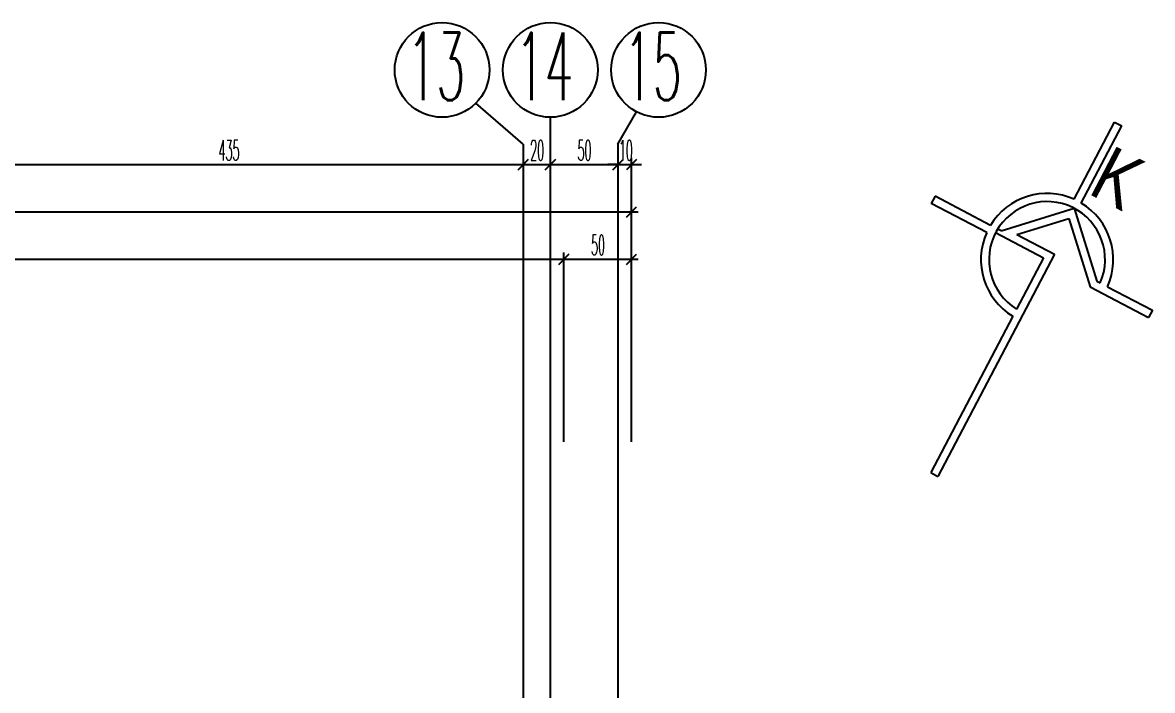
# Model space of a CAD drawing. Extents: x 78 to 306, y -397 to 18.
# Drawn here: x 271.4371 to 271.6042, y -396.4363 to -396.3376 of the extents above; entities that cross this region are included whole.
import ezdxf

# ---------------------------------------------------------------- set-up
doc = ezdxf.new("R2010")
doc.units = 0
doc.header["$LTSCALE"] = 0.5
doc.header["$MEASUREMENT"] = 0
doc.linetypes.add('DASHDOT2', pattern=[0.5, 0.25, -0.125, 0, -0.125])
doc.layers.get('0').update_dxf_attribs({"linetype": 'CONTINUOUS'})
for name, color, linetype in [('AKS', 5, 'DASHDOT2'), ('KAPI', 1, 'CONTINUOUS'), ('KOLON', 4, 'CONTINUOUS'), ('MERDIVEN', 3, 'CONTINUOUS'), ('OLCU', 31, 'CONTINUOUS'), ('TEFRIS', 11, 'CONTINUOUS')]:
    doc.layers.add(name, color=color, linetype=linetype)
doc.styles.add('MİMARİ YAZI', font='arial.ttf')
doc.styles.add('OLCU', font='romans.shx', dxfattribs={"width": 0.6, "height": 0.125})
doc.styles.add('OLCUIC', font='ROMANS.SHX', dxfattribs={"width": 0.4, "height": 0.15})

msp = doc.modelspace()

# ---------------------------------------------------------------- linework, layer by layer
at = {"color": 0, "linetype": 'ByBlock'}
for p, q in [((271.5118939419348, -396.3578098737721), (271.5103939419349, -396.3593098737721)), ((271.5103939419349, -396.3593098737721), (271.5118939419348, -396.3578098737721)), ((271.5158939419348, -396.3578098737721), (271.5143939419349, -396.3593098737721)), ((271.5143939419349, -396.3593098737721), (271.5158939419348, -396.3578098737721)), ((271.5243939419349, -396.3593098737721), (271.5258939419348, -396.3578098737721)), ((271.5243939419349, -396.3593098737721), (271.5258939419348, -396.3578098737721)), ((271.5278939419348, -396.3578098737721), (271.5263939419349, -396.3593098737721)), ((271.5263939419349, -396.3663098737721), (271.5278939419348, -396.3648098737721)), ((271.516393941935, -396.3733098737721), (271.517893941935, -396.3718098737721)), ((271.5178939419349, -396.3718098737721), (271.5163939419348, -396.3733098737721)), ((271.5263939419348, -396.3733098737721), (271.5278939419348, -396.3718098737721))]:
    msp.add_line(p, q, dxfattribs=at)
at = {"layer": 'AKS'}
for p, q in [((271.5111439419348, -396.3555598737721), (271.5041364952972, -396.3494664419133)), ((271.5151439419349, -396.3515598737721), (271.5151439419349, -396.8395598737721)), ((271.5251439419349, -396.3555598737721), (271.5278885354974, -396.3507568350377)), ((271.5111439419348, -396.3555598737721), (271.5111439419348, -396.8355598737721)), ((271.5251439419349, -396.3555598737721), (271.5251439419349, -396.8355598737721))]:
    msp.add_line(p, q, dxfattribs=at)
at = {"layer": 'MERDIVEN', "ltscale": 1.5}
for p, q in [((271.5925820575662, -396.3636871924032), (271.5985698271172, -396.3522730165831)), ((271.5985698271172, -396.3522730165831), (271.5996302732635, -396.3528293166827)), ((271.5936425037125, -396.3642434925028), (271.5996302732635, -396.3528293166827)), ((271.5720200740817, -396.3632475892898), (271.5714637739821, -396.3643080354361)), ((271.5802114268096, -396.3675446960822), (271.5720200740817, -396.3632475892898)), ((271.5796551267101, -396.3686051422285), (271.5714637739821, -396.3643080354361)), ((271.5817858498966, -396.3683706236628), (271.5925645031085, -396.3650095424668)), ((271.5925645031085, -396.3650095424668), (271.5959255843044, -396.3757881956786)), ((271.5840939203418, -396.3689052777851), (271.5917777759628, -396.3665092397891)), ((271.5917777759628, -396.3665092397891), (271.5949300330289, -396.3766182147789)), ((271.5809774767737, -396.3686226966862), (271.5880473439776, -396.3723314826941)), ((271.5817858498966, -396.3683706236628), (271.581274144987, -396.368102188068)), ((271.5840939203418, -396.3689052777851), (271.5896640902235, -396.3718273366474)), ((271.5896640902235, -396.3718273366474), (271.5724350586725, -396.4046701495944)), ((271.5880473439776, -396.3723314826941), (271.5840701223748, -396.3799130548076)), ((271.5949300330289, -396.3766182147789), (271.6035958012295, -396.3811641954774)), ((271.5959255843044, -396.3757881956786), (271.5964372892141, -396.3760566312735)), ((271.5975000073914, -396.3766141232593), (271.6041521013291, -396.3801037493311)), ((271.6041521013291, -396.3801037493311), (271.6035958012295, -396.3811641954774)), ((271.583512630389, -396.380975772985), (271.5713746125261, -396.4041138494948)), ((271.5713746125261, -396.4041138494948), (271.5724350586725, -396.4046701495944))]:
    msp.add_line(p, q, dxfattribs=at)
for radius, start, end in [(0.00977987146752116, 65.82892631147934, 148.8089097201648), (0.008582367467521014, 336.3194286985035, 238.3184073330993), (0.00977987146752116, 335.8289263114793, 58.80890972030406), (0.00977987146752116, 155.8289263114793, 238.808909720304)]:
    msp.add_arc((271.5885775670508, -396.3726096327439), radius, start, end, dxfattribs=at)
at = {"layer": 'OLCU', "ltscale": 1.4}
for p, q in [((271.3331439419348, -396.3585598737721), (271.5281439419348, -396.3585598737721)), ((271.4241439419349, -396.3585598737721), (271.5111439419348, -396.3585598737721)), ((271.5111439419348, -396.3585598737721), (271.5151439419349, -396.3585598737721)), ((271.5151439419349, -396.3585598737721), (271.5251439419349, -396.3585598737721)), ((271.5251439419349, -396.3585598737721), (271.5236439419348, -396.3585598737721)), ((271.5271439419349, -396.3995598737721), (271.5271439419349, -396.3575598737721)), ((271.5271439419349, -396.3585598737721), (271.5286439419348, -396.3585598737721)), ((271.1391439419349, -396.3655598737721), (271.5271439419349, -396.3655598737721)), ((271.3331439419348, -396.3655598737721), (271.5281439419348, -396.3655598737721)), ((271.5171439419349, -396.3995598737721), (271.5171439419349, -396.3715598737721)), ((271.245143941935, -396.3725598737721), (271.517143941935, -396.3725598737721)), ((271.3331439419348, -396.3725598737721), (271.5281439419351, -396.3725598737721)), ((271.5171439419349, -396.3725598737721), (271.5271439419349, -396.3725598737721))]:
    msp.add_line(p, q, dxfattribs=at)
at = {"layer": 'TEFRIS'}
for centre in [(271.4991439419348, -396.3445598737721), (271.5151439419349, -396.3445598737721), (271.5311439419348, -396.3445598737721)]:
    msp.add_circle(centre, 0.006999999999999999, dxfattribs=at)

# ---------------------------------------------------------------- texts
at = {"layer": 'KAPI', "style": 'MİMARİ YAZI', "width": 0.8}
msp.add_text('K', height=0.008100000000000714, rotation=332.4725591553, dxfattribs=at).set_placement((271.5944537761131, -396.3627558791056))
at = {"layer": 'KOLON', "style": 'OLCU', "width": 0.5}
for s, p in [('13', (271.4939931002934, -396.349044251146)), ('14', (271.5099931002934, -396.349044251146)), ('15', (271.5259931002934, -396.349044251146))]:
    msp.add_text(s, height=0.01, dxfattribs=at).set_placement(p)
at = {"layer": 'OLCU', "style": 'OLCUIC', "width": 0.4}
for s, p in [('435', (271.466101084792, -396.3579598737721)), ('20', (271.5121725133635, -396.3579598737721)), ('50', (271.5191725133635, -396.3579598737721)), ('10', (271.5252867990777, -396.3579598737721)), ('50', (271.5211725133634, -396.3719598737721))]:
    msp.add_text(s, height=0.003, dxfattribs=at).set_placement(p)

doc.saveas('drawing.dxf')
